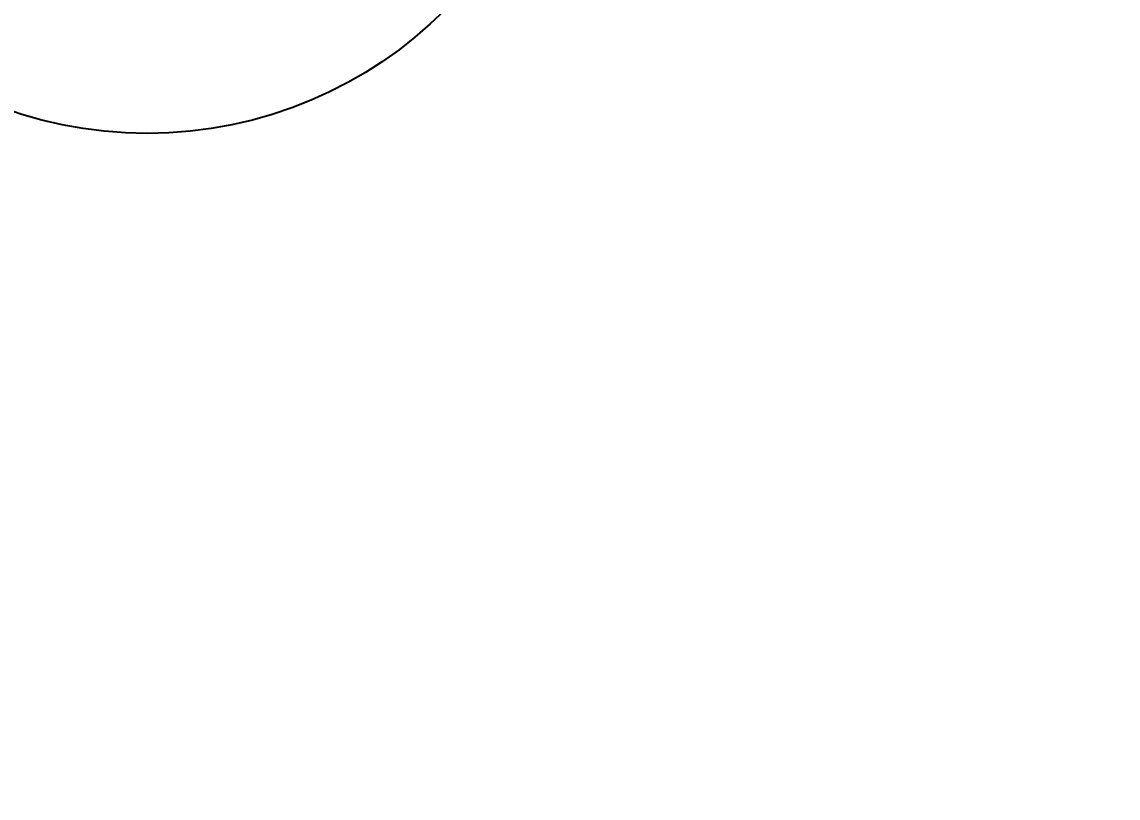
# Model space of a CAD drawing. Header units: millimetres. Extents: x -243740 to 150609, y -473655 to -165121.
# Drawn here: x 84442 to 91721, y -345464 to -340312 of the extents above; entities that cross this region are included whole.
import ezdxf

# ---------------------------------------------------------------- set-up
doc = ezdxf.new("R2010")
doc.units = ezdxf.units.MM

msp = doc.modelspace()

# ---------------------------------------------------------------- linework, layer by layer
at = {"layer": 'Defpoints', "color": 3, "ltscale": 100}
msp.add_circle((85273.7, -338255.9), 2795.8, dxfattribs=at)

doc.saveas('drawing.dxf')
